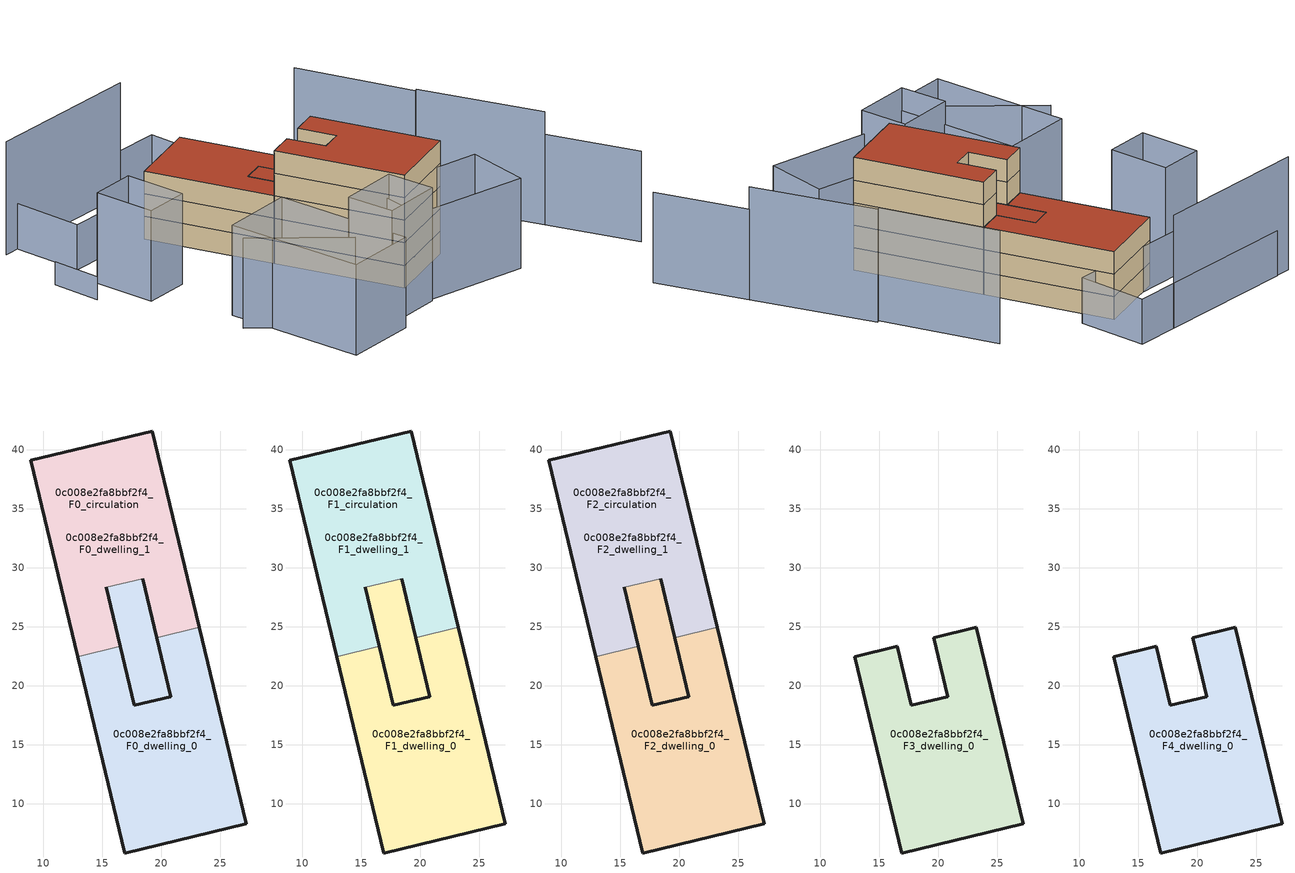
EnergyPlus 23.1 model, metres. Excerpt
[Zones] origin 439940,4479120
0c008e2fa8bbf2f4_F0_dwelling_0
 floor ground (EU_floor_Construction): 18.4,29.06 19.6,24.06 20.81,19.07 20.45,18.98 17.72,18.33 15.31,28.31 z0; 23.21,24.93 27.21,8.28 16.91,5.81 12.91,22.45 16.52,23.32 17.72,18.33 20.45,18.98 20.81,19.07 19.6,24.06 z0
 wall outside (EU_wall_Construction): 19.6,24.06 20.81,19.07 17.72,18.33 16.52,23.32 / 12.91,22.45 16.91,5.81 27.21,8.28 23.21,24.93 z0:3
 wall to 0c008e2fa8bbf2f4_F0_dwelling_1 (EU_wall_Construction): 23.21,24.93 19.6,24.06 / 16.52,23.32 12.91,22.45 z0:3
0c008e2fa8bbf2f4_F0_dwelling_1
 floor ground (EU_floor_Construction): 18.4,29.06 19.6,24.06 20.81,19.07 17.72,18.33 15.31,28.31 z0; 19.21,41.57 23.21,24.93 19.6,24.06 18.4,29.06 15.31,28.31 16.52,23.32 12.91,22.45 8.91,39.1 z0
 wall outside (EU_wall_Construction): 16.52,23.32 15.31,28.31 / 18.4,29.06 19.6,24.06 / 23.21,24.93 19.21,41.57 8.91,39.1 12.91,22.45 z0:3
 wall to 0c008e2fa8bbf2f4_F0_circulation (EU_wall_Construction): 15.31,28.31 18.4,29.06 z0:3
0c008e2fa8bbf2f4_F0_circulation
 floor ground (EU_floor_Construction): 23.21,24.93 27.21,8.28 16.91,5.81 12.91,22.45 16.52,23.32 17.72,18.33 20.45,18.98 20.81,19.07 19.6,24.06 z0; 18.4,29.06 19.6,24.06 20.81,19.07 20.45,18.98 17.72,18.33 16.52,23.32 15.31,28.31 z0; 19.21,41.57 23.21,24.93 19.6,24.06 18.4,29.06 15.31,28.31 16.52,23.32 12.91,22.45 8.91,39.1 z0
 wall outside (EU_wall_Construction): 15.31,28.31 17.72,18.33 20.81,19.07 18.4,29.06 z0:3
0c008e2fa8bbf2f4_F1_dwelling_0
 floor to 0c008e2fa8bbf2f4_F0_dwelling_0 (EU_floor_Construction): 23.21,24.93 27.21,8.28 16.91,5.81 12.91,22.45 16.52,23.32 17.72,18.33 18.19,18.44 20.81,19.07 19.6,24.06 z3; 18.4,29.06 19.6,24.06 20.81,19.07 20.45,18.98 17.72,18.33 15.31,28.31 z3
 wall outside (EU_wall_Construction): 19.6,24.06 20.81,19.07 17.72,18.33 16.52,23.32 / 12.91,22.45 16.91,5.81 27.21,8.28 23.21,24.93 z3:6
 wall to 0c008e2fa8bbf2f4_F1_dwelling_1 (EU_wall_Construction): 23.21,24.93 19.6,24.06 / 16.52,23.32 12.91,22.45 z3:6
0c008e2fa8bbf2f4_F1_dwelling_1
 floor to 0c008e2fa8bbf2f4_F0_dwelling_1 (EU_floor_Construction): 19.21,41.57 23.21,24.93 19.6,24.06 18.4,29.06 15.31,28.31 16.52,23.32 12.91,22.45 8.91,39.1 z3; 18.4,29.06 19.6,24.06 20.81,19.07 17.72,18.33 15.31,28.31 z3
 wall outside (EU_wall_Construction): 16.52,23.32 15.31,28.31 / 18.4,29.06 19.6,24.06 / 23.21,24.93 19.21,41.57 8.91,39.1 12.91,22.45 z3:6
 wall to 0c008e2fa8bbf2f4_F1_circulation (EU_wall_Construction): 15.31,28.31 18.4,29.06 z3:6
0c008e2fa8bbf2f4_F1_circulation
 floor outside (EU_floor_Construction): 19.21,41.57 23.21,24.93 19.6,24.06 18.4,29.06 15.31,28.31 16.52,23.32 12.91,22.45 8.91,39.1 z3
 floor to 0c008e2fa8bbf2f4_F0_circulation (EU_floor_Construction): 23.21,24.93 27.21,8.28 16.91,5.81 12.91,22.45 16.52,23.32 17.72,18.33 20.45,18.98 20.81,19.07 19.6,24.06 z3; 18.4,29.06 19.6,24.06 20.81,19.07 20.45,18.98 17.72,18.33 16.52,23.32 15.31,28.31 z3
 wall outside (EU_wall_Construction): 15.31,28.31 17.72,18.33 20.81,19.07 18.4,29.06 z3:6
0c008e2fa8bbf2f4_F2_dwelling_0
 floor to 0c008e2fa8bbf2f4_F1_dwelling_0 (EU_floor_Construction): 23.21,24.93 27.21,8.28 16.91,5.81 12.91,22.45 16.52,23.32 17.72,18.33 18.19,18.44 20.81,19.07 19.6,24.06 z6; 18.4,29.06 19.6,24.06 20.81,19.07 20.45,18.98 17.72,18.33 15.31,28.31 z6
 wall outside (EU_wall_Construction): 19.6,24.06 20.81,19.07 17.72,18.33 16.52,23.32 / 12.91,22.45 16.91,5.81 27.21,8.28 23.21,24.93 z6:9
 wall to 0c008e2fa8bbf2f4_F2_dwelling_1 (EU_wall_Construction): 23.21,24.93 19.6,24.06 / 16.52,23.32 12.91,22.45 z6:9
 roof outside (EU_floor_Construction): 20.81,19.07 19.6,24.06 18.4,29.06 15.31,28.31 17.72,18.33 20.45,18.98 z9
0c008e2fa8bbf2f4_F2_dwelling_1
 floor to 0c008e2fa8bbf2f4_F1_dwelling_1 (EU_floor_Construction): 19.21,41.57 23.21,24.93 19.6,24.06 18.4,29.06 15.31,28.31 16.52,23.32 12.91,22.45 8.91,39.1 z6; 18.4,29.06 19.6,24.06 20.81,19.07 17.72,18.33 15.31,28.31 z6
 wall outside (EU_wall_Construction): 16.52,23.32 15.31,28.31 / 18.4,29.06 19.6,24.06 / 23.21,24.93 19.21,41.57 8.91,39.1 12.91,22.45 z6:9
 wall to 0c008e2fa8bbf2f4_F2_circulation (EU_wall_Construction): 15.31,28.31 18.4,29.06 z6:9
 roof outside (EU_roof_Construction): 23.21,24.93 19.21,41.57 8.91,39.1 12.91,22.45 16.52,23.32 15.31,28.31 18.4,29.06 19.6,24.06 z9; 20.81,19.07 19.6,24.06 18.4,29.06 15.31,28.31 17.72,18.33 z9
0c008e2fa8bbf2f4_F2_circulation
 floor outside (EU_floor_Construction): 19.21,41.57 23.21,24.93 19.6,24.06 18.4,29.06 15.31,28.31 16.52,23.32 12.91,22.45 8.91,39.1 z6
 floor to 0c008e2fa8bbf2f4_F1_circulation (EU_floor_Construction): 23.21,24.93 27.21,8.28 16.91,5.81 12.91,22.45 16.52,23.32 17.72,18.33 20.45,18.98 20.81,19.07 19.6,24.06 z6; 18.4,29.06 19.6,24.06 20.81,19.07 20.45,18.98 17.72,18.33 16.52,23.32 15.31,28.31 z6
 wall outside (EU_wall_Construction): 15.31,28.31 17.72,18.33 20.81,19.07 18.4,29.06 z6:9
 roof outside (EU_roof_Construction): 27.21,8.28 23.21,24.93 19.6,24.06 20.81,19.07 20.45,18.98 17.72,18.33 16.52,23.32 12.91,22.45 16.91,5.81 z9; 20.81,19.07 19.6,24.06 18.4,29.06 15.31,28.31 16.52,23.32 17.72,18.33 20.45,18.98 z9; 23.21,24.93 19.21,41.57 8.91,39.1 12.91,22.45 16.52,23.32 15.31,28.31 18.4,29.06 19.6,24.06 z9
0c008e2fa8bbf2f4_F3_dwelling_0
 floor to 0c008e2fa8bbf2f4_F2_dwelling_0 (EU_floor_Construction): 23.21,24.93 27.21,8.28 16.91,5.81 12.91,22.45 16.52,23.32 17.72,18.33 18.19,18.44 20.81,19.07 19.6,24.06 z9
 wall outside (EU_wall_Construction): 27.21,8.28 23.21,24.93 19.6,24.06 20.81,19.07 17.72,18.33 16.52,23.32 12.91,22.45 16.91,5.81 27.21,8.28 z9:12
0c008e2fa8bbf2f4_F4_dwelling_0
 floor to 0c008e2fa8bbf2f4_F3_dwelling_0 (EU_floor_Construction): 23.21,24.93 27.21,8.28 16.91,5.81 12.91,22.45 16.52,23.32 17.72,18.33 20.81,19.07 19.6,24.06 z12
 wall outside (EU_wall_Construction): 27.21,8.28 23.21,24.93 19.6,24.06 20.81,19.07 17.72,18.33 16.52,23.32 12.91,22.45 16.91,5.81 27.21,8.28 z12:15
 roof outside (EU_roof_Construction): 27.21,8.28 23.21,24.93 19.6,24.06 20.81,19.07 17.72,18.33 16.52,23.32 12.91,22.45 16.91,5.81 z15
shading: -3.9,14.26 4.43,3.74 / 44.61,-8.78 41.39,3.3 / 29.83,-1.89 14.26,1.75 / 14.26,1.75 16.25,10.27 / 16.25,10.27 31.82,6.63 / 31.82,6.63 29.83,-1.89 / -1.71,-1.12 -1.79,17.57 / -1.79,17.57 8.04,17.61 / 8.04,17.61 8.11,-1.08 / 8.11,-1.08 -1.71,-1.12 / -4.51,27.79 -4.41,36.02 / -4.41,36.02 1.66,35.95 / 1.66,35.95 1.55,27.71 / 1.55,27.71 -4.51,27.79 z0:12; 41.38,3.29 37.1,19.45 / 16.86,48.79 -4.68,49.61 / 36.69,19.33 32.98,34.82 / 7.94,7.37 15.94,7.5 / 15.94,7.5 16.05,0.99 / 16.05,0.99 8.05,0.86 / 8.05,0.86 7.94,7.37 z0:15; -7.78,39.76 -8.1,33.17 z0:3; -2.54,49.61 22.73,48.55 / 22.73,48.55 22.33,39.13 / 22.33,39.13 -2.94,40.19 / -2.94,40.19 -2.54,49.61 z0:6
[Building]
EU S2 Campaign: North Axis=0; Terrain=City; Solar Distribution=FullExterior
[Site:Location]
Madrid: Latitude=40.5; Longitude=-3.5; Time Zone=1; Elevation=609
[SizingPeriod:WeatherFileDays]
AnnualSizingPeriod: Begin Month=1; Begin Day of Month=1; End Month=12; End Day of Month=31; Day of Week for Start Day=Monday; Use Weather File Daylight Saving Period=No; Use Weather File Rain and Snow Indicators=No
[MATERIAL]
EU_InternalMass_Material: Roughness=MediumRough; Thickness=0.1; Conductivity=1; Density=1800; Specific Heat=900; Thermal Absorptance=0.9; Solar Absorptance=0.7; Visible Absorptance=0.7
[MATERIAL:NOMASS] Roughness=MediumRough; Thermal Absorptance=0.9; Solar Absorptance=0.7; Visible Absorptance=0.7
Name | Thermal Resistance
EU_wall_NoMass; EU_roof_NoMass | 2.16768
EU_floor_NoMass | 1.14339
[CONSTRUCTION]
EU_wall_Construction: EU_wall_NoMass
EU_roof_Construction: EU_roof_NoMass
EU_floor_Construction: EU_floor_NoMass
EU_InternalMass_Construction: EU_InternalMass_Material
[ZONE] Type=1; Multiplier=1; Ceiling Height=autocalculate; Floor Area=autocalculate; Part of Total Floor Area=Yes
Name | Volume
0c008e2fa8bbf2f4_F0_dwelling_0; 0c008e2fa8bbf2f4_F1_dwelling_0; 0c008e2fa8bbf2f4_F2_dwelling_0 | 592.913
0c008e2fa8bbf2f4_F3_dwelling_0; 0c008e2fa8bbf2f4_F4_dwelling_0 | 495.001
0c008e2fa8bbf2f4_F0_dwelling_1; 0c008e2fa8bbf2f4_F1_dwelling_1; 0c008e2fa8bbf2f4_F2_dwelling_1 | 592.914
0c008e2fa8bbf2f4_F0_circulation; 0c008e2fa8bbf2f4_F1_circulation; 0c008e2fa8bbf2f4_F2_circulation | 1087.91
[INTERNALMASS] Construction=EU_InternalMass_Construction
Name | Zone or ZoneList | Surface Area
0c008e2fa8bbf2f4_F0_dwelling_0_EU_InternalMass | 0c008e2fa8bbf2f4_F0_dwelling_0 | 165
0c008e2fa8bbf2f4_F0_dwelling_1_EU_InternalMass | 0c008e2fa8bbf2f4_F0_dwelling_1 | 165
0c008e2fa8bbf2f4_F1_dwelling_0_EU_InternalMass | 0c008e2fa8bbf2f4_F1_dwelling_0 | 165
0c008e2fa8bbf2f4_F1_dwelling_1_EU_InternalMass | 0c008e2fa8bbf2f4_F1_dwelling_1 | 165
0c008e2fa8bbf2f4_F2_dwelling_0_EU_InternalMass | 0c008e2fa8bbf2f4_F2_dwelling_0 | 165
0c008e2fa8bbf2f4_F2_dwelling_1_EU_InternalMass | 0c008e2fa8bbf2f4_F2_dwelling_1 | 165
0c008e2fa8bbf2f4_F3_dwelling_0_EU_InternalMass | 0c008e2fa8bbf2f4_F3_dwelling_0 | 362.616
0c008e2fa8bbf2f4_F4_dwelling_0_EU_InternalMass | 0c008e2fa8bbf2f4_F4_dwelling_0 | 362.616
[OTHEREQUIPMENT] Fuel Type=Electricity; Design Level Calculation Method=Watts/Area; Power per Zone Floor Area=1; Fraction Latent=0; Fraction Radiant=0; Fraction Lost=0; Carbon Dioxide Generation Rate=0; EndUse Subcategory=EU_Step8_InternalGains
Name | Zone or ZoneList or Space or SpaceList | Schedule
EU_Step8_InternalGain_0c008e2fa8bbf2f4_F0_dwelling_0_f000 | 0c008e2fa8bbf2f4_F0_dwelling_0 | EU_Step8_GainSchedule_0c008e2fa8bbf2f4_F0_dwelling_0_f000
EU_Step8_InternalGain_0c008e2fa8bbf2f4_F0_dwelling_1_f000 | 0c008e2fa8bbf2f4_F0_dwelling_1 | EU_Step8_GainSchedule_0c008e2fa8bbf2f4_F0_dwelling_1_f000
EU_Step8_InternalGain_0c008e2fa8bbf2f4_F1_dwelling_0_f000 | 0c008e2fa8bbf2f4_F1_dwelling_0 | EU_Step8_GainSchedule_0c008e2fa8bbf2f4_F1_dwelling_0_f000
EU_Step8_InternalGain_0c008e2fa8bbf2f4_F1_dwelling_1_f000 | 0c008e2fa8bbf2f4_F1_dwelling_1 | EU_Step8_GainSchedule_0c008e2fa8bbf2f4_F1_dwelling_1_f000
EU_Step8_InternalGain_0c008e2fa8bbf2f4_F2_dwelling_0_f000 | 0c008e2fa8bbf2f4_F2_dwelling_0 | EU_Step8_GainSchedule_0c008e2fa8bbf2f4_F2_dwelling_0_f000
EU_Step8_InternalGain_0c008e2fa8bbf2f4_F2_dwelling_1_f000 | 0c008e2fa8bbf2f4_F2_dwelling_1 | EU_Step8_GainSchedule_0c008e2fa8bbf2f4_F2_dwelling_1_f000
EU_Step8_InternalGain_0c008e2fa8bbf2f4_F3_dwelling_0_f000 | 0c008e2fa8bbf2f4_F3_dwelling_0 | EU_Step8_GainSchedule_0c008e2fa8bbf2f4_F3_dwelling_0_f000
EU_Step8_InternalGain_0c008e2fa8bbf2f4_F4_dwelling_0_f000 | 0c008e2fa8bbf2f4_F4_dwelling_0 | EU_Step8_GainSchedule_0c008e2fa8bbf2f4_F4_dwelling_0_f000
[ZONEINFILTRATION:DESIGNFLOWRATE] Schedule=EU_AlwaysOn; Design Flow Rate Calculation Method=Flow/Area; Flow Rate per Floor Area=0.0005; Constant Term Coefficient=1; Temperature Term Coefficient=0; Velocity Term Coefficient=0; Velocity Squared Term Coefficient=0
Name | Zone or ZoneList or Space or SpaceList
EU_Circulation_Infiltration_0c008e2fa8bbf2f4_F0_circulation | 0c008e2fa8bbf2f4_F0_circulation
EU_Circulation_Infiltration_0c008e2fa8bbf2f4_F1_circulation | 0c008e2fa8bbf2f4_F1_circulation
EU_Circulation_Infiltration_0c008e2fa8bbf2f4_F2_circulation | 0c008e2fa8bbf2f4_F2_circulation
[ZONEVENTILATION:DESIGNFLOWRATE] Schedule=EU_AlwaysOn; Design Flow Rate Calculation Method=AirChanges/Hour; Air Changes per Hour=0.480546; Ventilation Type=Natural; Fan Pressure Rise=0; Fan Total Efficiency=1; Constant Term Coefficient=1; Temperature Term Coefficient=0; Velocity Term Coefficient=0; Velocity Squared Term Coefficient=0; Minimum Indoor Temperature=-100; Maximum Indoor Temperature=100; Delta Temperature=-100; Minimum Outdoor Temperature=-100; Maximum Outdoor Temperature=100; Maximum Wind Speed=40
Name | Zone or ZoneList or Space or SpaceList
EU_ConstantAir_0c008e2fa8bbf2f4_F0_dwelling_0 | 0c008e2fa8bbf2f4_F0_dwelling_0
EU_ConstantAir_0c008e2fa8bbf2f4_F0_dwelling_1 | 0c008e2fa8bbf2f4_F0_dwelling_1
EU_ConstantAir_0c008e2fa8bbf2f4_F1_dwelling_0 | 0c008e2fa8bbf2f4_F1_dwelling_0
EU_ConstantAir_0c008e2fa8bbf2f4_F1_dwelling_1 | 0c008e2fa8bbf2f4_F1_dwelling_1
EU_ConstantAir_0c008e2fa8bbf2f4_F2_dwelling_0 | 0c008e2fa8bbf2f4_F2_dwelling_0
EU_ConstantAir_0c008e2fa8bbf2f4_F2_dwelling_1 | 0c008e2fa8bbf2f4_F2_dwelling_1
EU_ConstantAir_0c008e2fa8bbf2f4_F3_dwelling_0 | 0c008e2fa8bbf2f4_F3_dwelling_0
EU_ConstantAir_0c008e2fa8bbf2f4_F4_dwelling_0 | 0c008e2fa8bbf2f4_F4_dwelling_0
[HVACTEMPLATE:THERMOSTAT] Constant Heating Setpoint=20; Constant Cooling Setpoint=50
EU_HeatOnly_0c008e2fa8bbf2f4_F0_dwelling_0; EU_HeatOnly_0c008e2fa8bbf2f4_F0_dwelling_1; EU_HeatOnly_0c008e2fa8bbf2f4_F1_dwelling_0; EU_HeatOnly_0c008e2fa8bbf2f4_F1_dwelling_1; EU_HeatOnly_0c008e2fa8bbf2f4_F2_dwelling_0; EU_HeatOnly_0c008e2fa8bbf2f4_F2_dwelling_1; EU_HeatOnly_0c008e2fa8bbf2f4_F3_dwelling_0; EU_HeatOnly_0c008e2fa8bbf2f4_F4_dwelling_0
[HVACTEMPLATE:ZONE:IDEALLOADSAIRSYSTEM] System Availability Schedule=EU_AlwaysOn; Maximum Heating Supply Air Temperature=50; Minimum Cooling Supply Air Temperature=13; Maximum Heating Supply Air Humidity Ratio=0.0156; Minimum Cooling Supply Air Humidity Ratio=0.0077; Heating Limit=NoLimit; Cooling Limit=NoLimit; Heating Availability Schedule=EU_AlwaysOn; Cooling Availability Schedule=EU_CoolingOff; Dehumidification Control Type=ConstantSensibleHeatRatio; Cooling Sensible Heat Ratio=0.7; Dehumidification Setpoint=60; Humidification Control Type=None; Humidification Setpoint=30; Outdoor Air Method=None; Outdoor Air Flow Rate per Person=0.00944; Outdoor Air Flow Rate per Zone Floor Area=0; Outdoor Air Flow Rate per Zone=0; Demand Controlled Ventilation Type=None; Outdoor Air Economizer Type=NoEconomizer; Heat Recovery Type=None; Sensible Heat Recovery Effectiveness=0.7; Latent Heat Recovery Effectiveness=0.65
Name | Template Thermostat
0c008e2fa8bbf2f4_F0_dwelling_0 | EU_HeatOnly_0c008e2fa8bbf2f4_F0_dwelling_0
0c008e2fa8bbf2f4_F0_dwelling_1 | EU_HeatOnly_0c008e2fa8bbf2f4_F0_dwelling_1
0c008e2fa8bbf2f4_F1_dwelling_0 | EU_HeatOnly_0c008e2fa8bbf2f4_F1_dwelling_0
0c008e2fa8bbf2f4_F1_dwelling_1 | EU_HeatOnly_0c008e2fa8bbf2f4_F1_dwelling_1
0c008e2fa8bbf2f4_F2_dwelling_0 | EU_HeatOnly_0c008e2fa8bbf2f4_F2_dwelling_0
0c008e2fa8bbf2f4_F2_dwelling_1 | EU_HeatOnly_0c008e2fa8bbf2f4_F2_dwelling_1
0c008e2fa8bbf2f4_F3_dwelling_0 | EU_HeatOnly_0c008e2fa8bbf2f4_F3_dwelling_0
0c008e2fa8bbf2f4_F4_dwelling_0 | EU_HeatOnly_0c008e2fa8bbf2f4_F4_dwelling_0
[SIZING:ZONE] Zone Cooling Design Supply Air Temperature Input Method=SupplyAirTemperature; Zone Cooling Design Supply Air Temperature=13; Zone Heating Design Supply Air Temperature Input Method=SupplyAirTemperature; Zone Heating Design Supply Air Temperature=50; Zone Cooling Design Supply Air Humidity Ratio=0.008; Zone Heating Design Supply Air Humidity Ratio=0.008; Cooling Design Air Flow Method=DesignDay; Cooling Design Air Flow Rate=0; Cooling Minimum Air Flow per Zone Floor Area=0.000762; Cooling Minimum Air Flow=0; Cooling Minimum Air Flow Fraction=0.2; Heating Design Air Flow Method=DesignDay; Heating Design Air Flow Rate=0; Heating Maximum Air Flow per Zone Floor Area=0.002032; Heating Maximum Air Flow=0.141576; Heating Maximum Air Flow Fraction=0.3; Account for Dedicated Outdoor Air System=No; Dedicated Outdoor Air System Control Strategy=NeutralSupplyAir; Dedicated Outdoor Air Low Setpoint Temperature for Design=autosize; Dedicated Outdoor Air High Setpoint Temperature for Design=autosize; Zone Load Sizing Method=Sensible Load Only No Latent Load; Zone Latent Cooling Design Supply Air Humidity Ratio Input Method=HumidityRatioDifference; Zone Cooling Design Supply Air Humidity Ratio Difference=0.005; Zone Latent Heating Design Supply Air Humidity Ratio Input Method=HumidityRatioDifference; Zone Humidification Design Supply Air Humidity Ratio Difference=0.005
0c008e2fa8bbf2f4_F0_dwelling_0; 0c008e2fa8bbf2f4_F0_dwelling_1; 0c008e2fa8bbf2f4_F1_dwelling_0; 0c008e2fa8bbf2f4_F1_dwelling_1; 0c008e2fa8bbf2f4_F2_dwelling_0; 0c008e2fa8bbf2f4_F2_dwelling_1; 0c008e2fa8bbf2f4_F3_dwelling_0; 0c008e2fa8bbf2f4_F4_dwelling_0
[SCHEDULE:CONSTANT]
Name | Hourly Value
EU_AlwaysOn | 1
EU_CoolingOff | 0
[SCHEDULE:FILE] Column Number=1; Rows to Skip at Top=0; Number of Hours of Data=8760; Column Separator=Comma; Interpolate to Timestep=No; Minutes per Item=60; Adjust Schedule for Daylight Savings=Yes
Name | File
EU_Step8_GainSchedule_0c008e2fa8bbf2f4_F0_dwelling_0_f000 | ../../schedules/0c008e2fa8bbf2f4/0c008e2fa8bbf2f4_F0_dwelling_0_f000_gain.csv
EU_Step8_GainSchedule_0c008e2fa8bbf2f4_F0_dwelling_1_f000 | ../../schedules/0c008e2fa8bbf2f4/0c008e2fa8bbf2f4_F0_dwelling_1_f000_gain.csv
EU_Step8_GainSchedule_0c008e2fa8bbf2f4_F1_dwelling_0_f000 | ../../schedules/0c008e2fa8bbf2f4/0c008e2fa8bbf2f4_F1_dwelling_0_f000_gain.csv
EU_Step8_GainSchedule_0c008e2fa8bbf2f4_F1_dwelling_1_f000 | ../../schedules/0c008e2fa8bbf2f4/0c008e2fa8bbf2f4_F1_dwelling_1_f000_gain.csv
EU_Step8_GainSchedule_0c008e2fa8bbf2f4_F2_dwelling_0_f000 | ../../schedules/0c008e2fa8bbf2f4/0c008e2fa8bbf2f4_F2_dwelling_0_f000_gain.csv
EU_Step8_GainSchedule_0c008e2fa8bbf2f4_F2_dwelling_1_f000 | ../../schedules/0c008e2fa8bbf2f4/0c008e2fa8bbf2f4_F2_dwelling_1_f000_gain.csv
EU_Step8_GainSchedule_0c008e2fa8bbf2f4_F3_dwelling_0_f000 | ../../schedules/0c008e2fa8bbf2f4/0c008e2fa8bbf2f4_F3_dwelling_0_f000_gain.csv
EU_Step8_GainSchedule_0c008e2fa8bbf2f4_F4_dwelling_0_f000 | ../../schedules/0c008e2fa8bbf2f4/0c008e2fa8bbf2f4_F4_dwelling_0_f000_gain.csv
